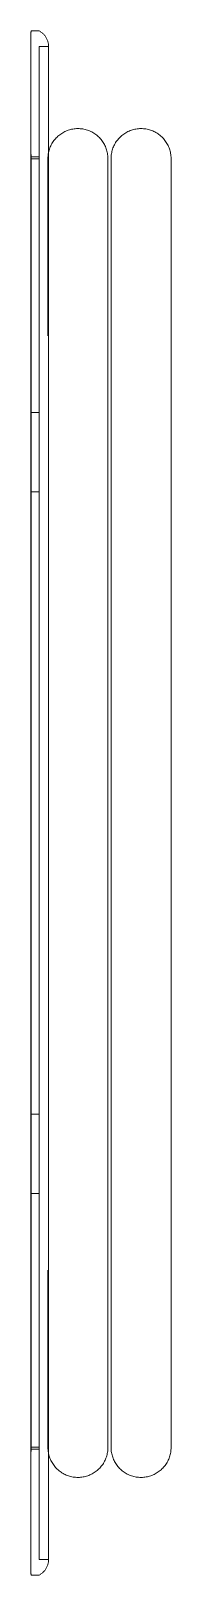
# Model space of a CAD drawing. Header units: millimetres. Extents: x -677815 to 406757, y -145898 to 39000.
# Drawn here: x 269538.3 to 269582.7, y -15960.3 to -15470.3 of the extents above; entities that cross this region are included whole.
import ezdxf

# ---------------------------------------------------------------- set-up
doc = ezdxf.new("R2010")
doc.units = ezdxf.units.MM
doc.header["$LTSCALE"] = 8
doc.layers.add('Xref building Toll$0$P-SANR-FIXT', color=8, linetype='Continuous', lineweight=9)

# ---------------------------------------------------------------- blocks, each defined once
blk = doc.blocks.new('Xref building Toll$0$FHR_1 - FHR 2-V345-MASTER GROUND FLOOR')
at = {"layer": 'Xref building Toll$0$P-SANR-FIXT'}
for p, q in [((-120, 386.59), (-120, 384.09)), ((-115, 384.09), (-115, 381.09)), ((-115, 384.09), (70.44, 384.09)), ((-80.69, 384.09), (-115, 384.09)), ((-80.69, 384.09), (-115, 384.09)), ((-115, 384.09), (70.44, 384.09)), ((125, 386.59), (-80.73, 386.59)), ((125, 384.09), (-80.73, 384.09)), ((-80, 386.59), (-80, 384.09)), ((-79.45, 386.59), (-79.45, 386.59)), ((-79.45, 386.59), (26.23, 386.59)), ((-79.45, 384.09), (-79.45, 386.59)), ((-79.45, 384.09), (-79.45, 384.09)), ((-79.45, 384.09), (-24.64, 384.09)), ((1.07, 386.59), (26.23, 386.59)), ((1.07, 384.09), (1.07, 386.59)), ((26.23, 386.59), (70.48, 386.59)), ((26.23, 384.09), (26.23, 386.59)), ((330.73, 386.59), (125, 386.59)), ((330.73, 384.09), (125, 384.09)), ((179.52, 386.59), (223.77, 386.59)), ((179.56, 384.09), (365, 384.09)), ((179.56, 384.09), (330.69, 384.09)), ((223.77, 386.59), (329.45, 386.59)), ((223.77, 386.59), (248.93, 386.59)), ((223.77, 384.09), (223.77, 386.59)), ((248.93, 386.59), (248.93, 384.09)), ((274.64, 384.09), (329.45, 384.09)), ((329.45, 386.59), (329.45, 386.59)), ((329.45, 384.09), (329.45, 386.59)), ((329.45, 384.09), (329.45, 384.09)), ((330, 384.09), (330, 386.59)), ((365, 384.09), (330.69, 384.09)), ((365, 381.09), (365, 384.09)), ((370, 384.09), (370, 386.59)), ((-115, 381.09), (-38.03, 381.09)), ((365, 381.09), (-115, 381.09)), ((125, 381.09), (-115, 381.09)), ((-115, 381.09), (-38.03, 381.09)), ((-35.25, 381.09), (-24.64, 381.09)), ((-35.25, 381.09), (-24.64, 381.09)), ((-25.91, 381.09), (-33.25, 381.09)), ((312.64, 381.09), (125, 381.09)), ((274.64, 381.09), (309.73, 381.09)), ((274.64, 381.09), (309.73, 381.09)), ((312.64, 381.09), (365, 381.09))]:
    blk.add_line(p, q, dxfattribs=at)
at = {"layer": 'Xref building Toll$0$P-SANR-FIXT', "flags": 128}
for points in [[(-120, 386.59), (-119.91, 386.62), (-119.83, 386.64), (-119.74, 386.66), (-119.65, 386.67), (-119.56, 386.68), (-119.47, 386.69), (-119.38, 386.69), (-119.33, 386.69)], [(-115, 381.09), (-115.23, 381.1), (-115.45, 381.11), (-115.68, 381.13), (-115.9, 381.16), (-116.13, 381.2), (-116.35, 381.25), (-116.57, 381.31), (-116.78, 381.38), (-117, 381.45), (-117.21, 381.54), (-117.41, 381.63), (-117.62, 381.73), (-117.82, 381.84), (-118.01, 381.96), (-118.2, 382.08), (-118.38, 382.21), (-118.56, 382.35), (-118.74, 382.5), (-118.9, 382.65), (-119.07, 382.81), (-119.22, 382.98), (-119.37, 383.15), (-119.51, 383.33), (-119.64, 383.51), (-119.77, 383.7), (-119.89, 383.89), (-120, 384.09)], [(125, 386.69), (115.23, 386.69), (105.47, 386.69), (95.75, 386.69), (86.07, 386.69), (76.46, 386.69), (66.92, 386.69), (57.48, 386.69), (48.14, 386.69), (38.93, 386.69), (29.85, 386.69), (20.93, 386.69), (12.17, 386.69), (3.59, 386.69), (-4.79, 386.69), (-12.96, 386.69), (-20.92, 386.69), (-28.64, 386.69), (-36.11, 386.69), (-43.33, 386.69), (-50.27, 386.69), (-56.94, 386.69), (-63.32, 386.69), (-69.39, 386.69), (-75.16, 386.69), (-80.6, 386.69), (-85.72, 386.69), (-90.49, 386.69), (-94.93, 386.69), (-99.01, 386.69), (-102.73, 386.69), (-106.09, 386.69), (-109.08, 386.69), (-111.69, 386.69), (-113.93, 386.69), (-115.78, 386.69), (-117.25, 386.69), (-118.33, 386.69), (-119.02, 386.69), (-119.32, 386.69), (-119.33, 386.69)], [(-119.33, 386.69), (-119.14, 386.69), (-118.55, 386.69), (-117.58, 386.69), (-116.21, 386.69), (-114.46, 386.69), (-112.33, 386.69), (-109.82, 386.69), (-106.93, 386.69), (-103.67, 386.69), (-100.05, 386.69), (-96.06, 386.69), (-91.72, 386.69), (-87.04, 386.69), (-82.01, 386.69), (-76.66, 386.69), (-70.98, 386.69), (-64.99, 386.69), (-58.69, 386.69), (-52.1, 386.69), (-45.23, 386.69), (-38.08, 386.69), (-30.68, 386.69), (-23.02, 386.69), (-15.13, 386.69), (-7.01, 386.69), (1.31, 386.69), (9.84, 386.69), (18.55, 386.69), (27.43, 386.69), (36.46, 386.69), (45.64, 386.69), (54.95, 386.69), (64.36, 386.69), (73.88, 386.69), (83.47, 386.69), (93.13, 386.69), (102.85, 386.69), (112.59, 386.69), (122.36, 386.69), (125, 386.69)], [(125, 386.69), (134.77, 386.69), (144.53, 386.69), (154.25, 386.69), (163.93, 386.69), (173.54, 386.69), (183.08, 386.69), (192.52, 386.69), (201.86, 386.69), (211.07, 386.69), (220.15, 386.69), (229.07, 386.69), (237.83, 386.69), (246.41, 386.69), (254.79, 386.69), (262.96, 386.69), (270.92, 386.69), (278.64, 386.69), (286.11, 386.69), (293.33, 386.69), (300.27, 386.69), (306.94, 386.69), (313.32, 386.69), (319.39, 386.69), (325.16, 386.69), (330.6, 386.69), (335.72, 386.69), (340.49, 386.69), (344.93, 386.69), (349.01, 386.69), (352.73, 386.69), (356.09, 386.69), (359.08, 386.69), (361.69, 386.69), (363.93, 386.69), (365.78, 386.69), (367.25, 386.69), (368.33, 386.69), (369.02, 386.69), (369.32, 386.69), (369.33, 386.69)], [(369.33, 386.69), (369.14, 386.69), (368.55, 386.69), (367.58, 386.69), (366.21, 386.69), (364.46, 386.69), (362.33, 386.69), (359.82, 386.69), (356.93, 386.69), (353.67, 386.69), (350.05, 386.69), (346.06, 386.69), (341.72, 386.69), (337.04, 386.69), (332.01, 386.69), (326.66, 386.69), (320.98, 386.69), (314.99, 386.69), (308.69, 386.69), (302.1, 386.69), (295.23, 386.69), (288.08, 386.69), (280.68, 386.69), (273.02, 386.69), (265.13, 386.69), (257.01, 386.69), (248.69, 386.69), (240.16, 386.69), (231.45, 386.69), (222.57, 386.69), (213.54, 386.69), (204.36, 386.69), (195.05, 386.69), (185.64, 386.69), (176.12, 386.69), (166.53, 386.69), (156.87, 386.69), (147.15, 386.69), (137.41, 386.69), (127.64, 386.69), (125, 386.69)], [(370, 384.09), (369.89, 383.89), (369.77, 383.7), (369.64, 383.51), (369.51, 383.33), (369.37, 383.15), (369.22, 382.98), (369.07, 382.81), (368.91, 382.65), (368.74, 382.5), (368.57, 382.36), (368.39, 382.22), (368.2, 382.08), (368.01, 381.96), (367.82, 381.84), (367.62, 381.73), (367.42, 381.63), (367.21, 381.54), (367, 381.46), (366.79, 381.38), (366.57, 381.31), (366.35, 381.26), (366.13, 381.21), (365.91, 381.16), (365.68, 381.13), (365.46, 381.11), (365.23, 381.1), (365, 381.09)], [(369.33, 386.69), (369.42, 386.69), (369.51, 386.69), (369.6, 386.68), (369.69, 386.66), (369.78, 386.65), (369.87, 386.63), (369.96, 386.61), (370, 386.59)], [(-115, 381.09), (-114.81, 381.09), (-114.23, 381.09), (-113.27, 381.09), (-111.93, 381.09), (-110.22, 381.09), (-108.12, 381.09), (-105.65, 381.09), (-102.82, 381.09), (-99.62, 381.09), (-96.05, 381.09), (-92.14, 381.09), (-87.88, 381.09), (-83.28, 381.09), (-78.34, 381.09), (-73.08, 381.09), (-67.5, 381.09), (-61.62, 381.09), (-55.43, 381.09), (-48.96, 381.09), (-42.21, 381.09), (-35.19, 381.09), (-27.92, 381.09), (-20.4, 381.09), (-12.64, 381.09), (-4.67, 381.09), (3.51, 381.09), (11.88, 381.09), (20.44, 381.09), (29.16, 381.09), (38.03, 381.09), (47.05, 381.09), (56.19, 381.09), (65.44, 381.09), (74.78, 381.09), (84.21, 381.09), (93.7, 381.09), (103.24, 381.09), (112.81, 381.09), (122.41, 381.09), (125, 381.09)], [(-71.61, 381.09), (-76.95, 381.09), (-81.98, 381.09), (-86.67, 381.09), (-91.02, 381.09), (-95.03, 381.09), (-98.69, 381.09), (-101.99, 381.09), (-104.92, 381.09), (-107.49, 381.09), (-109.69, 381.09), (-111.51, 381.09), (-112.95, 381.09), (-114.01, 381.09), (-114.69, 381.09), (-114.99, 381.09)], [(-89, 371.81), (-88.99, 372.19), (-88.97, 372.57), (-88.93, 372.95), (-88.88, 373.32), (-88.81, 373.7), (-88.73, 374.07), (-88.63, 374.43), (-88.52, 374.8), (-88.39, 375.16), (-88.25, 375.51), (-88.1, 375.86), (-87.93, 376.2), (-87.74, 376.53), (-87.55, 376.86), (-87.34, 377.17), (-87.12, 377.48), (-86.89, 377.78), (-86.64, 378.07), (-86.39, 378.35), (-86.12, 378.62), (-85.84, 378.88), (-85.55, 379.13), (-85.26, 379.37), (-84.95, 379.59), (-84.63, 379.8), (-84.31, 380), (-83.98, 380.19), (-83.64, 380.36), (-83.29, 380.52), (-82.94, 380.66), (-82.59, 380.79), (-82.22, 380.91), (-81.86, 381.01), (-81.49, 381.1), (-81.11, 381.17), (-80.74, 381.23), (-80.36, 381.27), (-79.98, 381.3), (-79.6, 381.31), (-79.5, 381.31)], [(-79.5, 381.31), (-79.34, 381.31), (-78.85, 381.31), (-78.03, 381.31), (-76.89, 381.31), (-75.42, 381.31), (-73.64, 381.31), (-71.54, 381.31), (-69.12, 381.31), (-66.39, 381.31), (-63.36, 381.31), (-60.02, 381.31), (-56.39, 381.31), (-52.47, 381.31), (-48.26, 381.31), (-43.78, 381.31), (-39.03, 381.31), (-34.01, 381.31), (-28.74, 381.31), (-23.23, 381.31)], [(-25.8, 381.31), (-31.2, 381.31), (-36.35, 381.31), (-41.25, 381.31), (-45.88, 381.31), (-50.23, 381.31), (-54.31, 381.31), (-58.1, 381.31), (-61.59, 381.31), (-64.79, 381.31), (-67.68, 381.31), (-70.27, 381.31), (-72.54, 381.31), (-74.5, 381.31), (-76.14, 381.31), (-77.45, 381.31), (-78.45, 381.31), (-79.11, 381.31), (-79.45, 381.31), (-79.5, 381.31)], [(-40.34, 381.09), (-47.17, 381.09), (-53.71, 381.09), (-59.98, 381.09), (-65.94, 381.09)], [(125, 381.09), (134.6, 381.09), (144.18, 381.09), (153.73, 381.09), (163.24, 381.09), (172.68, 381.09), (182.05, 381.09), (191.33, 381.09), (200.5, 381.09), (209.55, 381.09), (218.46, 381.09), (227.23, 381.09), (235.83, 381.09), (244.25, 381.09), (252.48, 381.09), (260.51, 381.09), (268.33, 381.09), (275.91, 381.09), (283.25, 381.09), (290.34, 381.09), (297.17, 381.09), (303.71, 381.09), (309.98, 381.09), (315.94, 381.09), (321.61, 381.09), (326.95, 381.09), (331.98, 381.09), (336.67, 381.09), (341.02, 381.09), (345.03, 381.09), (348.69, 381.09), (351.99, 381.09), (354.92, 381.09), (357.49, 381.09), (359.69, 381.09), (361.51, 381.09), (362.95, 381.09), (364.01, 381.09), (364.69, 381.09), (364.99, 381.09), (365, 381.09)], [(329.5, 381.31), (329.34, 381.31), (328.85, 381.31), (328.03, 381.31), (326.89, 381.31), (325.42, 381.31), (323.64, 381.31), (321.54, 381.31), (319.12, 381.31), (316.39, 381.31), (313.36, 381.31), (310.02, 381.31), (306.39, 381.31), (302.47, 381.31), (298.26, 381.31), (293.78, 381.31), (289.03, 381.31), (284.01, 381.31), (278.74, 381.31), (273.23, 381.31)], [(275.8, 381.31), (281.2, 381.31), (286.35, 381.31), (291.25, 381.31), (295.88, 381.31), (300.23, 381.31), (304.31, 381.31), (308.1, 381.31), (311.59, 381.31), (314.79, 381.31), (317.68, 381.31), (320.27, 381.31), (322.54, 381.31), (324.5, 381.31), (326.14, 381.31), (327.45, 381.31), (328.45, 381.31), (329.11, 381.31), (329.45, 381.31), (329.5, 381.31)], [(305.43, 381.09), (298.96, 381.09), (292.21, 381.09), (285.19, 381.09), (277.92, 381.09)], [(365, 381.09), (364.81, 381.09), (364.23, 381.09), (363.27, 381.09), (361.93, 381.09), (360.22, 381.09), (358.12, 381.09), (355.65, 381.09), (352.82, 381.09), (349.62, 381.09), (346.05, 381.09), (342.14, 381.09), (337.88, 381.09), (333.28, 381.09), (328.34, 381.09), (323.08, 381.09), (317.5, 381.09), (311.62, 381.09)], [(329.5, 381.31), (329.88, 381.3), (330.26, 381.28), (330.64, 381.24), (331.01, 381.19), (331.39, 381.12), (331.76, 381.04), (332.13, 380.94), (332.49, 380.83), (332.85, 380.7), (333.2, 380.56), (333.55, 380.4), (333.89, 380.24), (334.22, 380.05), (334.55, 379.86), (334.86, 379.65), (335.17, 379.43), (335.47, 379.2), (335.76, 378.95), (336.04, 378.69), (336.31, 378.43), (336.57, 378.15), (336.82, 377.86), (337.06, 377.56), (337.28, 377.26), (337.49, 376.94), (337.69, 376.62), (337.88, 376.29), (338.05, 375.95), (338.21, 375.6), (338.35, 375.25), (338.48, 374.89), (338.6, 374.53), (338.7, 374.17), (338.79, 373.8), (338.86, 373.42), (338.92, 373.05), (338.96, 372.67), (338.99, 372.29), (339, 371.91), (339, 371.81)], [(-79.5, 362.31), (-79.88, 362.32), (-80.26, 362.34), (-80.64, 362.38), (-81.01, 362.43), (-81.39, 362.5), (-81.76, 362.58), (-82.13, 362.68), (-82.49, 362.79), (-82.85, 362.92), (-83.2, 363.06), (-83.55, 363.21), (-83.89, 363.38), (-84.22, 363.56), (-84.55, 363.76), (-84.86, 363.97), (-85.17, 364.19), (-85.47, 364.42), (-85.76, 364.67), (-86.04, 364.92), (-86.31, 365.19), (-86.57, 365.47), (-86.82, 365.76), (-87.06, 366.05), (-87.28, 366.36), (-87.49, 366.68), (-87.69, 367), (-87.88, 367.33), (-88.05, 367.67), (-88.21, 368.02), (-88.35, 368.37), (-88.48, 368.72), (-88.6, 369.09), (-88.7, 369.45), (-88.79, 369.82), (-88.86, 370.19), (-88.92, 370.57), (-88.96, 370.95), (-88.99, 371.33), (-89, 371.71), (-89, 371.81)], [(339, 371.81), (338.99, 371.43), (338.97, 371.05), (338.93, 370.67), (338.88, 370.3), (338.81, 369.92), (338.73, 369.55), (338.63, 369.18), (338.52, 368.82), (338.39, 368.46), (338.25, 368.11), (338.1, 367.76), (337.93, 367.42), (337.74, 367.09), (337.55, 366.76), (337.34, 366.44), (337.12, 366.14), (336.89, 365.84), (336.64, 365.54), (336.39, 365.26), (336.12, 364.99), (335.84, 364.73), (335.55, 364.49), (335.26, 364.25), (334.95, 364.03), (334.63, 363.82), (334.31, 363.62), (333.98, 363.43), (333.64, 363.26), (333.29, 363.1), (332.94, 362.95), (332.59, 362.82), (332.22, 362.71), (331.86, 362.61), (331.49, 362.52), (331.11, 362.45), (330.74, 362.39), (330.36, 362.35), (329.98, 362.32), (329.6, 362.31), (329.5, 362.31)], [(-89, 351.81), (-88.99, 352.19), (-88.97, 352.57), (-88.93, 352.95), (-88.88, 353.32), (-88.81, 353.7), (-88.73, 354.07), (-88.63, 354.43), (-88.52, 354.8), (-88.39, 355.16), (-88.25, 355.51), (-88.1, 355.86), (-87.93, 356.2), (-87.74, 356.53), (-87.55, 356.86), (-87.34, 357.17), (-87.12, 357.48), (-86.89, 357.78), (-86.64, 358.07), (-86.39, 358.35), (-86.12, 358.62), (-85.84, 358.88), (-85.55, 359.13), (-85.26, 359.37), (-84.95, 359.59), (-84.63, 359.8), (-84.31, 360), (-83.98, 360.19), (-83.64, 360.36), (-83.29, 360.52), (-82.94, 360.66), (-82.59, 360.79), (-82.22, 360.91), (-81.86, 361.01), (-81.49, 361.1), (-81.11, 361.17), (-80.74, 361.23), (-80.36, 361.27), (-79.98, 361.3), (-79.6, 361.31), (-79.5, 361.31)], [(25.31, 362.31), (18.25, 362.31), (11.36, 362.31), (4.65, 362.31), (-1.86, 362.31), (-8.18, 362.31), (-14.28, 362.31), (-20.15, 362.31), (-25.8, 362.31), (-31.2, 362.31), (-36.35, 362.31), (-41.25, 362.31), (-45.88, 362.31), (-50.23, 362.31), (-54.31, 362.31), (-58.1, 362.31), (-61.59, 362.31), (-64.79, 362.31), (-67.68, 362.31), (-70.27, 362.31), (-72.54, 362.31), (-74.5, 362.31), (-76.14, 362.31), (-77.45, 362.31), (-78.45, 362.31), (-79.11, 362.31), (-79.45, 362.31), (-79.5, 362.31)], [(-79.5, 362.31), (-79.34, 362.31), (-78.85, 362.31), (-78.03, 362.31), (-76.89, 362.31), (-75.42, 362.31), (-73.64, 362.31), (-71.54, 362.31), (-69.12, 362.31), (-66.39, 362.31), (-63.36, 362.31), (-60.02, 362.31), (-56.39, 362.31), (-52.47, 362.31), (-48.26, 362.31), (-43.78, 362.31), (-39.03, 362.31), (-34.01, 362.31), (-28.74, 362.31), (-23.23, 362.31), (-17.48, 362.31), (-11.5, 362.31), (-5.3, 362.31), (1.11, 362.31), (7.72, 362.31), (14.51, 362.31), (21.48, 362.31), (28.61, 362.31), (35.9, 362.31), (43.34, 362.31), (50.9, 362.31), (58.58, 362.31), (66.37, 362.31), (74.25, 362.31), (82.21, 362.31), (90.24, 362.31), (98.33, 362.31), (106.46, 362.31), (114.62, 362.31), (122.79, 362.31), (130.97, 362.31), (139.14, 362.31), (147.29, 362.31), (155.4, 362.31), (163.46, 362.31), (171.46, 362.31), (179.39, 362.31), (187.23, 362.31), (194.97, 362.31), (202.6, 362.31), (210.1, 362.31), (217.47, 362.31), (224.69, 362.31), (231.75, 362.31), (238.64, 362.31), (245.35, 362.31), (251.86, 362.31), (258.18, 362.31), (264.28, 362.31), (270.15, 362.31), (275.8, 362.31), (281.2, 362.31), (286.35, 362.31), (291.25, 362.31), (295.88, 362.31), (300.23, 362.31), (304.31, 362.31), (308.1, 362.31), (311.59, 362.31), (314.79, 362.31), (317.68, 362.31), (320.27, 362.31), (322.54, 362.31), (324.5, 362.31), (326.14, 362.31), (327.45, 362.31), (328.45, 362.31), (329.11, 362.31), (329.45, 362.31), (329.5, 362.31)], [(-79.5, 361.31), (-79.34, 361.31), (-78.85, 361.31), (-78.03, 361.31), (-76.89, 361.31), (-75.42, 361.31), (-73.64, 361.31), (-71.54, 361.31), (-69.12, 361.31), (-66.39, 361.31), (-63.36, 361.31), (-60.02, 361.31), (-56.39, 361.31), (-52.47, 361.31), (-48.26, 361.31), (-43.78, 361.31), (-39.03, 361.31), (-34.01, 361.31), (-28.74, 361.31), (-23.23, 361.31), (-17.48, 361.31), (-11.5, 361.31), (-5.3, 361.31), (1.11, 361.31), (7.72, 361.31), (14.51, 361.31), (21.48, 361.31), (28.61, 361.31), (35.9, 361.31), (43.34, 361.31), (50.9, 361.31), (58.58, 361.31), (66.37, 361.31), (74.25, 361.31), (82.21, 361.31), (90.24, 361.31), (98.33, 361.31), (106.46, 361.31), (114.62, 361.31), (122.79, 361.31), (130.97, 361.31), (139.14, 361.31), (147.29, 361.31), (155.4, 361.31), (163.46, 361.31), (171.46, 361.31), (179.39, 361.31), (187.23, 361.31), (194.97, 361.31), (202.6, 361.31), (210.1, 361.31), (217.47, 361.31), (224.69, 361.31), (231.75, 361.31), (238.64, 361.31), (245.35, 361.31), (251.86, 361.31), (258.18, 361.31), (264.28, 361.31), (270.15, 361.31), (275.8, 361.31), (281.2, 361.31), (286.35, 361.31), (291.25, 361.31), (295.88, 361.31), (300.23, 361.31), (304.31, 361.31), (308.1, 361.31), (311.59, 361.31), (314.79, 361.31), (317.68, 361.31), (320.27, 361.31), (322.54, 361.31), (324.5, 361.31), (326.14, 361.31), (327.45, 361.31), (328.45, 361.31), (329.11, 361.31), (329.45, 361.31), (329.5, 361.31)], [(329.5, 361.31), (329.34, 361.31), (328.85, 361.31), (328.03, 361.31), (326.89, 361.31), (325.42, 361.31), (323.64, 361.31), (321.54, 361.31), (319.12, 361.31), (316.39, 361.31), (313.36, 361.31), (310.02, 361.31), (306.39, 361.31), (302.47, 361.31), (298.26, 361.31), (293.78, 361.31), (289.03, 361.31), (284.01, 361.31), (278.74, 361.31), (273.23, 361.31), (267.48, 361.31), (261.5, 361.31), (255.3, 361.31), (248.89, 361.31), (242.28, 361.31), (235.49, 361.31), (228.52, 361.31), (221.39, 361.31), (214.1, 361.31), (206.66, 361.31), (199.1, 361.31), (191.42, 361.31), (183.63, 361.31), (175.75, 361.31), (167.79, 361.31), (159.76, 361.31), (151.67, 361.31), (143.54, 361.31), (135.38, 361.31), (127.21, 361.31), (119.03, 361.31), (110.86, 361.31), (102.71, 361.31), (94.6, 361.31), (86.54, 361.31), (78.54, 361.31), (70.61, 361.31), (62.77, 361.31), (55.03, 361.31), (47.4, 361.31), (39.9, 361.31), (32.53, 361.31), (25.31, 361.31), (18.25, 361.31), (11.36, 361.31), (4.65, 361.31), (-1.86, 361.31), (-8.18, 361.31), (-14.28, 361.31), (-20.15, 361.31), (-25.8, 361.31), (-31.2, 361.31), (-36.35, 361.31), (-41.25, 361.31), (-45.88, 361.31), (-50.23, 361.31), (-54.31, 361.31), (-58.1, 361.31), (-61.59, 361.31), (-64.79, 361.31), (-67.68, 361.31), (-70.27, 361.31), (-72.54, 361.31), (-74.5, 361.31), (-76.14, 361.31), (-77.45, 361.31), (-78.45, 361.31), (-79.11, 361.31), (-79.45, 361.31), (-79.5, 361.31)], [(329.5, 362.31), (329.34, 362.31), (328.85, 362.31), (328.03, 362.31), (326.89, 362.31), (325.42, 362.31), (323.64, 362.31), (321.54, 362.31), (319.12, 362.31), (316.39, 362.31), (313.36, 362.31), (310.02, 362.31), (306.39, 362.31), (302.47, 362.31), (298.26, 362.31), (293.78, 362.31), (289.03, 362.31), (284.01, 362.31), (278.74, 362.31), (273.23, 362.31), (267.48, 362.31), (261.5, 362.31), (255.3, 362.31), (248.89, 362.31), (242.28, 362.31), (235.49, 362.31), (228.52, 362.31), (221.39, 362.31), (214.1, 362.31), (206.66, 362.31), (199.1, 362.31), (191.42, 362.31), (183.63, 362.31), (175.75, 362.31), (167.79, 362.31), (159.76, 362.31), (151.67, 362.31), (143.54, 362.31), (135.38, 362.31), (127.21, 362.31), (119.03, 362.31), (110.86, 362.31), (102.71, 362.31), (94.6, 362.31), (86.54, 362.31), (78.54, 362.31), (70.61, 362.31), (62.77, 362.31), (55.03, 362.31), (47.4, 362.31), (39.9, 362.31), (32.53, 362.31), (26.47, 362.31)], [(329.5, 361.31), (329.88, 361.3), (330.26, 361.28), (330.64, 361.24), (331.01, 361.19), (331.39, 361.12), (331.76, 361.04), (332.13, 360.94), (332.49, 360.83), (332.85, 360.7), (333.2, 360.56), (333.55, 360.4), (333.89, 360.24), (334.22, 360.05), (334.55, 359.86), (334.86, 359.65), (335.17, 359.43), (335.47, 359.2), (335.76, 358.95), (336.04, 358.69), (336.31, 358.43), (336.57, 358.15), (336.82, 357.86), (337.06, 357.56), (337.28, 357.26), (337.49, 356.94), (337.69, 356.62), (337.88, 356.29), (338.05, 355.95), (338.21, 355.6), (338.35, 355.25), (338.48, 354.89), (338.6, 354.53), (338.7, 354.17), (338.79, 353.8), (338.86, 353.42), (338.92, 353.05), (338.96, 352.67), (338.99, 352.29), (339, 351.91), (339, 351.81)], [(-79.5, 342.31), (-79.88, 342.32), (-80.26, 342.34), (-80.64, 342.38), (-81.01, 342.43), (-81.39, 342.5), (-81.76, 342.58), (-82.13, 342.68), (-82.49, 342.79), (-82.85, 342.92), (-83.2, 343.06), (-83.55, 343.21), (-83.89, 343.38), (-84.22, 343.56), (-84.55, 343.76), (-84.86, 343.97), (-85.17, 344.19), (-85.47, 344.42), (-85.76, 344.67), (-86.04, 344.92), (-86.31, 345.19), (-86.57, 345.47), (-86.82, 345.76), (-87.06, 346.05), (-87.28, 346.36), (-87.49, 346.68), (-87.69, 347), (-87.88, 347.33), (-88.05, 347.67), (-88.21, 348.02), (-88.35, 348.37), (-88.48, 348.72), (-88.6, 349.09), (-88.7, 349.45), (-88.79, 349.82), (-88.86, 350.19), (-88.92, 350.57), (-88.96, 350.95), (-88.99, 351.33), (-89, 351.71), (-89, 351.81)], [(339, 351.81), (338.99, 351.43), (338.97, 351.05), (338.93, 350.67), (338.88, 350.3), (338.81, 349.92), (338.73, 349.55), (338.63, 349.18), (338.52, 348.82), (338.39, 348.46), (338.25, 348.11), (338.1, 347.76), (337.93, 347.42), (337.74, 347.09), (337.55, 346.76), (337.34, 346.44), (337.12, 346.14), (336.89, 345.84), (336.64, 345.54), (336.39, 345.26), (336.12, 344.99), (335.84, 344.73), (335.55, 344.49), (335.26, 344.25), (334.95, 344.03), (334.63, 343.82), (334.31, 343.62), (333.98, 343.43), (333.64, 343.26), (333.29, 343.1), (332.94, 342.95), (332.59, 342.82), (332.22, 342.71), (331.86, 342.61), (331.49, 342.52), (331.11, 342.45), (330.74, 342.39), (330.36, 342.35), (329.98, 342.32), (329.6, 342.31), (329.5, 342.31)], [(25.31, 342.31), (18.25, 342.31), (11.36, 342.31), (4.65, 342.31), (-1.86, 342.31), (-8.18, 342.31), (-14.28, 342.31), (-20.15, 342.31), (-25.8, 342.31), (-31.2, 342.31), (-36.35, 342.31), (-41.25, 342.31), (-45.88, 342.31), (-50.23, 342.31), (-54.31, 342.31), (-58.1, 342.31), (-61.59, 342.31), (-64.79, 342.31), (-67.68, 342.31), (-70.27, 342.31), (-72.54, 342.31), (-74.5, 342.31), (-76.14, 342.31), (-77.45, 342.31), (-78.45, 342.31), (-79.11, 342.31), (-79.45, 342.31), (-79.5, 342.31)], [(-79.5, 342.31), (-79.34, 342.31), (-78.85, 342.31), (-78.03, 342.31), (-76.89, 342.31), (-75.42, 342.31), (-73.64, 342.31), (-71.54, 342.31), (-69.12, 342.31), (-66.39, 342.31), (-63.36, 342.31), (-60.02, 342.31), (-56.39, 342.31), (-52.47, 342.31), (-48.26, 342.31), (-43.78, 342.31), (-39.03, 342.31), (-34.01, 342.31), (-28.74, 342.31), (-23.23, 342.31), (-17.48, 342.31), (-11.5, 342.31), (-5.3, 342.31), (1.11, 342.31), (7.72, 342.31), (14.51, 342.31), (21.48, 342.31), (28.61, 342.31), (35.9, 342.31), (43.34, 342.31), (50.9, 342.31), (58.58, 342.31), (66.37, 342.31), (74.25, 342.31), (82.21, 342.31), (90.24, 342.31), (98.33, 342.31), (106.46, 342.31), (114.62, 342.31), (122.79, 342.31), (130.97, 342.31), (139.14, 342.31), (147.29, 342.31), (155.4, 342.31), (163.46, 342.31), (171.46, 342.31), (179.39, 342.31), (187.23, 342.31), (194.97, 342.31), (202.6, 342.31), (210.1, 342.31), (217.47, 342.31), (224.69, 342.31), (231.75, 342.31), (238.64, 342.31), (245.35, 342.31), (251.86, 342.31), (258.18, 342.31), (264.28, 342.31), (270.15, 342.31), (275.8, 342.31), (281.2, 342.31), (286.35, 342.31), (291.25, 342.31), (295.88, 342.31), (300.23, 342.31), (304.31, 342.31), (308.1, 342.31), (311.59, 342.31), (314.79, 342.31), (317.68, 342.31), (320.27, 342.31), (322.54, 342.31), (324.5, 342.31), (326.14, 342.31), (327.45, 342.31), (328.45, 342.31), (329.11, 342.31), (329.45, 342.31), (329.5, 342.31)], [(329.5, 342.31), (329.34, 342.31), (328.85, 342.31), (328.03, 342.31), (326.89, 342.31), (325.42, 342.31), (323.64, 342.31), (321.54, 342.31), (319.12, 342.31), (316.39, 342.31), (313.36, 342.31), (310.02, 342.31), (306.39, 342.31), (302.47, 342.31), (298.26, 342.31), (293.78, 342.31), (289.03, 342.31), (284.01, 342.31), (278.74, 342.31), (273.23, 342.31), (267.48, 342.31), (261.5, 342.31), (255.3, 342.31), (248.89, 342.31), (242.28, 342.31), (235.49, 342.31), (228.52, 342.31), (221.39, 342.31), (214.1, 342.31), (206.66, 342.31), (199.1, 342.31), (191.42, 342.31), (183.63, 342.31), (175.75, 342.31), (167.79, 342.31), (159.76, 342.31), (151.67, 342.31), (143.54, 342.31), (135.38, 342.31), (127.21, 342.31), (119.03, 342.31), (110.86, 342.31), (102.71, 342.31), (94.6, 342.31), (86.54, 342.31), (78.54, 342.31), (70.61, 342.31), (62.77, 342.31), (55.03, 342.31), (47.4, 342.31), (39.9, 342.31), (32.53, 342.31), (26.47, 342.31)]]:
    blk.add_lwpolyline(points, dxfattribs=at)
blk = doc.blocks.new('Xref building Toll$0$building block 28092016')
at = {"layer": 'Xref building Toll$0$P-SANR-FIXT', "rotation": 90}
blk.add_blockref('Xref building Toll$0$FHR_1 - FHR 2-V345-MASTER GROUND FLOOR', (992474.64, -687339.76), dxfattribs=at)
blk = doc.blocks.new('Xref building Toll')
blk.add_blockref('Xref building Toll$0$building block 28092016', (-722549.64, 671499.46))

msp = doc.modelspace()

# ---------------------------------------------------------------- block references
msp.add_blockref('Xref building Toll', (0, 0))

doc.saveas('drawing.dxf')
